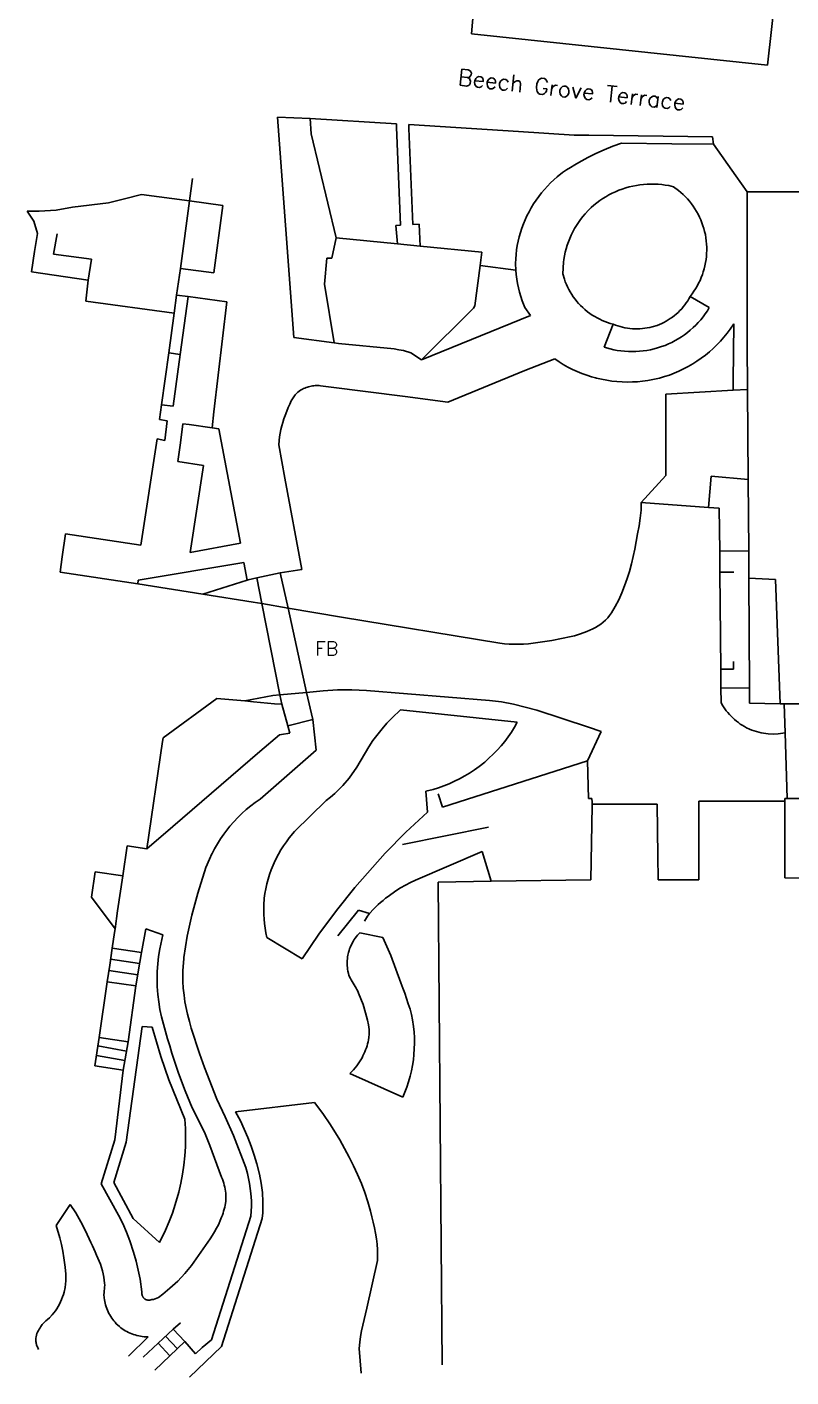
# Model space of a CAD drawing. Extents: x 427500 to 429848, y 434500 to 436505.
# Drawn here: x 429368.9 to 429434.7, y 434500 to 434616.2 of the extents above; entities that cross this region are included whole.
import ezdxf

# ---------------------------------------------------------------- set-up
doc = ezdxf.new("R2010")
doc.units = 0
doc.layers.add('LPTIP_Ex_Base', color=8, linetype='Continuous')
doc.styles.add('MtXpl_Romans', font='romans__.ttf')

msp = doc.modelspace()

# ---------------------------------------------------------------- linework, layer by layer
at = {"layer": 'LPTIP_Ex_Base', "color": 251, "true_color": 0x636466}
for p, q in [((429433.63, 434621.34), (429432.7, 434612.9)), ((429407.2, 434615.6), (429407.39, 434617.6)), ((429432.7, 434612.9), (429407.2, 434615.6)), ((429393.33, 434608.32), (429390.52, 434608.42)), ((429391.91, 434589.46), (429390.52, 434608.42)), ((429393.33, 434608.32), (429400.76, 434607.85)), ((429393.33, 434608.32), (429393.4, 434607)), ((429400.77, 434607.58), (429400.76, 434607.85)), ((429401.11, 434599.15), (429400.77, 434607.58)), ((429401.82, 434607.79), (429401.83, 434607.47)), ((429401.82, 434607.79), (429411.25, 434607.19)), ((429401.83, 434607.47), (429402.16, 434599.19)), ((429393.4, 434607), (429395.55, 434598.05)), ((429411.25, 434607.19), (429416.06, 434606.89)), ((429416.06, 434606.89), (429417.32, 434606.87)), ((429417.32, 434606.87), (429427.96, 434606.73)), ((429420.12, 434606.19), (429419.38, 434605.93)), ((429424.47, 434606.15), (429420.12, 434606.19)), ((429428.05, 434606.11), (429424.47, 434606.15)), ((429427.96, 434606.73), (429428.05, 434606.11)), ((429429.98, 434603.38), (429428.05, 434606.11)), ((429417.23, 434604.96), (429416.45, 434604.53)), ((429417.93, 434605.31), (429417.23, 434604.96)), ((429418.65, 434605.63), (429417.93, 434605.31)), ((429419.38, 434605.93), (429418.65, 434605.63)), ((429415.4, 434603.89), (429415.06, 434603.66)), ((429415.75, 434604.11), (429415.4, 434603.89)), ((429416.1, 434604.32), (429415.75, 434604.11)), ((429416.45, 434604.53), (429416.1, 434604.32)), ((429383.2, 434603.15), (429382.93, 434601.22)), ((429414.02, 434602.78), (429413.75, 434602.5)), ((429414.31, 434603.04), (429414.02, 434602.78)), ((429414.6, 434603.3), (429414.31, 434603.04)), ((429415.06, 434603.66), (429414.6, 434603.3)), ((429421.41, 434602.56), (429421.72, 434602.61)), ((429421.72, 434602.61), (429422.03, 434602.64)), ((429422.03, 434602.64), (429422.34, 434602.67)), ((429422.34, 434602.67), (429422.65, 434602.68)), ((429422.65, 434602.68), (429422.97, 434602.68)), ((429422.97, 434602.68), (429423.28, 434602.66)), ((429423.28, 434602.66), (429423.59, 434602.64)), ((429423.59, 434602.64), (429423.9, 434602.59)), ((429430.95, 434602), (429429.98, 434603.38)), ((429377.33, 434601.39), (429378.79, 434601.77)), ((429378.79, 434601.77), (429382.93, 434601.22)), ((429413, 434601.61), (429412.77, 434601.29)), ((429413.24, 434601.91), (429413, 434601.61)), ((429413.49, 434602.21), (429413.24, 434601.91)), ((429413.75, 434602.5), (429413.49, 434602.21)), ((429418.51, 434601.43), (429418.77, 434601.59)), ((429418.77, 434601.59), (429419.05, 434601.74)), ((429419.05, 434601.74), (429419.33, 434601.89)), ((429419.33, 434601.89), (429419.61, 434602.02)), ((429419.61, 434602.02), (429419.9, 434602.14)), ((429419.9, 434602.14), (429420.2, 434602.24)), ((429420.2, 434602.24), (429420.49, 434602.34)), ((429420.49, 434602.34), (429420.79, 434602.43)), ((429420.79, 434602.43), (429421.1, 434602.5)), ((429421.1, 434602.5), (429421.41, 434602.56)), ((429423.9, 434602.59), (429424.21, 434602.54)), ((429424.21, 434602.54), (429424.61, 434602.45)), ((429424.61, 434602.45), (429425.04, 434602.13)), ((429425.04, 434602.13), (429425.24, 434601.96)), ((429425.24, 434601.96), (429425.44, 434601.78)), ((429425.44, 434601.78), (429425.63, 434601.59)), ((429425.63, 434601.59), (429425.81, 434601.39)), ((429430.95, 434592), (429430.95, 434602)), ((429430.95, 434602), (429455.2, 434602)), ((429368.94, 434600.33), (429370, 434600.35)), ((429369.52, 434599.47), (429368.94, 434600.33)), ((429370, 434600.35), (429371.46, 434600.44)), ((429371.46, 434600.44), (429372.86, 434600.7)), ((429372.86, 434600.7), (429375.95, 434601.07)), ((429375.95, 434601.07), (429377.33, 434601.39)), ((429382.93, 434601.22), (429382.16, 434595.41)), ((429385.79, 434600.84), (429382.93, 434601.22)), ((429385.02, 434595.03), (429385.79, 434600.84)), ((429412.17, 434600.29), (429411.99, 434599.95)), ((429412.36, 434600.63), (429412.17, 434600.29)), ((429412.56, 434600.97), (429412.36, 434600.63)), ((429412.77, 434601.29), (429412.56, 434600.97)), ((429416.99, 434600.12), (429417.29, 434600.44)), ((429417.29, 434600.44), (429417.52, 434600.66)), ((429417.52, 434600.66), (429417.75, 434600.87)), ((429417.75, 434600.87), (429418, 434601.07)), ((429418, 434601.07), (429418.25, 434601.25)), ((429418.25, 434601.25), (429418.51, 434601.43)), ((429425.81, 434601.39), (429425.98, 434601.19)), ((429425.98, 434601.19), (429426.15, 434600.98)), ((429426.15, 434600.98), (429426.31, 434600.76)), ((429426.31, 434600.76), (429426.45, 434600.54)), ((429426.45, 434600.54), (429426.59, 434600.31)), ((429426.59, 434600.31), (429426.72, 434600.08)), ((429369.85, 434598.43), (429369.52, 434599.47)), ((429400.71, 434599.12), (429401.11, 434599.15)), ((429400.84, 434597.52), (429400.71, 434599.12)), ((429402.16, 434599.19), (429402.71, 434599.21)), ((429402.71, 434599.21), (429402.78, 434597.33)), ((429411.68, 434599.24), (429411.54, 434598.87)), ((429411.83, 434599.6), (429411.68, 434599.24)), ((429411.99, 434599.95), (429411.83, 434599.6)), ((429416.09, 434598.84), (429416.25, 434599.11)), ((429416.25, 434599.11), (429416.42, 434599.38)), ((429416.42, 434599.38), (429416.6, 434599.63)), ((429416.6, 434599.63), (429416.79, 434599.88)), ((429416.79, 434599.88), (429416.99, 434600.12)), ((429426.72, 434600.08), (429426.84, 434599.84)), ((429426.84, 434599.84), (429426.95, 434599.59)), ((429426.95, 434599.59), (429427.05, 434599.34)), ((429427.05, 434599.34), (429427.14, 434599.09)), ((429369.6, 434596.87), (429369.85, 434598.43)), ((429371.21, 434596.65), (429371.54, 434598.39)), ((429395.2, 434596.3), (429395.55, 434598.05)), ((429395.55, 434598.05), (429400.84, 434597.52)), ((429411.32, 434598.13), (429411.23, 434597.76)), ((429411.42, 434598.51), (429411.32, 434598.13)), ((429411.54, 434598.87), (429411.42, 434598.51)), ((429415.56, 434597.71), (429415.68, 434598)), ((429415.68, 434598), (429415.8, 434598.29)), ((429415.8, 434598.29), (429415.94, 434598.57)), ((429415.94, 434598.57), (429416.09, 434598.84)), ((429427.14, 434599.09), (429427.22, 434598.84)), ((429427.22, 434598.84), (429427.29, 434598.58)), ((429427.29, 434598.58), (429427.35, 434598.32)), ((429427.35, 434598.32), (429427.39, 434598.05)), ((429427.39, 434598.05), (429427.43, 434597.79)), ((429369.33, 434595.12), (429369.6, 434596.87)), ((429400.84, 434597.52), (429402.78, 434597.33)), ((429402.78, 434597.33), (429408.1, 434596.8)), ((429408.1, 434596.8), (429407.95, 434595.67)), ((429411.09, 434597), (429411.05, 434596.61)), ((429411.15, 434597.38), (429411.09, 434597)), ((429411.23, 434597.76), (429411.15, 434597.38)), ((429415.23, 434596.5), (429415.29, 434596.81)), ((429415.29, 434596.81), (429415.37, 434597.11)), ((429415.37, 434597.11), (429415.46, 434597.41)), ((429415.46, 434597.41), (429415.56, 434597.71)), ((429427.43, 434597.79), (429427.46, 434597.51)), ((429427.46, 434597.51), (429427.47, 434597.24)), ((429427.47, 434596.98), (429427.46, 434596.71)), ((429427.47, 434597.24), (429427.47, 434596.98)), ((429374.5, 434596.2), (429371.21, 434596.65)), ((429374.2, 434594.4), (429374.5, 434596.2)), ((429394.55, 434594.05), (429394.75, 434596.3)), ((429394.75, 434596.3), (429395.2, 434596.3)), ((429407.95, 434595.67), (429407.5, 434592.2)), ((429407.95, 434595.67), (429411.03, 434595.27)), ((429411.02, 434596.23), (429411.01, 434595.84)), ((429411.01, 434595.84), (429411.03, 434595.27)), ((429411.05, 434596.61), (429411.02, 434596.23)), ((429415.08, 434594.94), (429415.14, 434595.96)), ((429415.14, 434595.96), (429415.17, 434596.19)), ((429415.17, 434596.19), (429415.23, 434596.5)), ((429427.31, 434595.65), (429427.24, 434595.39)), ((429427.36, 434595.91), (429427.31, 434595.65)), ((429427.41, 434596.18), (429427.36, 434595.91)), ((429427.44, 434596.44), (429427.41, 434596.18)), ((429427.46, 434596.71), (429427.44, 434596.44)), ((429369.33, 434595.12), (429374.2, 434594.4)), ((429382.16, 434595.41), (429381.82, 434593.12)), ((429382.16, 434595.41), (429385.02, 434595.03)), ((429411.03, 434595.27), (429411.06, 434594.88)), ((429411.06, 434594.88), (429411.11, 434594.5)), ((429411.11, 434594.5), (429411.18, 434594.11)), ((429415.21, 434594.5), (429415.08, 434594.94)), ((429415.29, 434594.27), (429415.21, 434594.5)), ((429426.99, 434594.63), (429426.89, 434594.38)), ((429427.09, 434594.88), (429426.99, 434594.63)), ((429427.17, 434595.13), (429427.09, 434594.88)), ((429427.24, 434595.39), (429427.17, 434595.13)), ((429374.2, 434594.4), (429374, 434592.6)), ((429395.4, 434589), (429394.55, 434594.05)), ((429411.18, 434594.11), (429411.26, 434593.73)), ((429411.26, 434593.73), (429411.35, 434593.36)), ((429411.35, 434593.36), (429411.46, 434592.99)), ((429415.39, 434594.04), (429415.29, 434594.27)), ((429415.49, 434593.82), (429415.39, 434594.04)), ((429415.6, 434593.6), (429415.49, 434593.82)), ((429415.72, 434593.39), (429415.6, 434593.6)), ((429415.85, 434593.18), (429415.72, 434593.39)), ((429426.37, 434593.45), (429426.22, 434593.23)), ((429426.51, 434593.67), (429426.37, 434593.45)), ((429426.65, 434593.9), (429426.51, 434593.67)), ((429426.77, 434594.14), (429426.65, 434593.9)), ((429426.89, 434594.38), (429426.77, 434594.14)), ((429374, 434592.6), (429381.6, 434591.55)), ((429381.82, 434593.12), (429381.6, 434591.55)), ((429381.82, 434593.12), (429382.81, 434592.99)), ((429382.13, 434588.01), (429382.81, 434592.99)), ((429382.81, 434592.99), (429386.14, 434592.54)), ((429386.14, 434592.54), (429385.04, 434583.06)), ((429407.5, 434592.2), (429407.4, 434592)), ((429411.46, 434592.99), (429411.59, 434592.62)), ((429411.59, 434592.62), (429411.82, 434592.04)), ((429415.98, 434592.97), (429415.85, 434593.18)), ((429416.13, 434592.77), (429415.98, 434592.97)), ((429416.28, 434592.58), (429416.13, 434592.77)), ((429416.44, 434592.4), (429416.28, 434592.58)), ((429416.61, 434592.22), (429416.44, 434592.4)), ((429416.79, 434592.05), (429416.61, 434592.22)), ((429425.45, 434592.1), (429425.58, 434592.27)), ((429425.58, 434592.27), (429425.71, 434592.44)), ((429425.71, 434592.44), (429425.83, 434592.62)), ((429425.83, 434592.62), (429425.94, 434592.81)), ((429425.94, 434592.81), (429426.05, 434593.01)), ((429426.22, 434593.23), (429426.05, 434593.01)), ((429426.05, 434593.01), (429427.69, 434592.04)), ((429381.6, 434591.55), (429381.14, 434588.15)), ((429407.4, 434592), (429402.9, 434587.55)), ((429402.9, 434587.55), (429412.28, 434591.35)), ((429412.28, 434591.35), (429411.82, 434592.04)), ((429416.97, 434591.88), (429416.79, 434592.05)), ((429417.21, 434591.69), (429416.97, 434591.88)), ((429417.41, 434591.54), (429417.21, 434591.69)), ((429417.61, 434591.4), (429417.41, 434591.54)), ((429417.82, 434591.27), (429417.61, 434591.4)), ((429418.03, 434591.15), (429417.82, 434591.27)), ((429418.25, 434591.04), (429418.03, 434591.15)), ((429418.47, 434590.94), (429418.25, 434591.04)), ((429423.97, 434590.87), (429424.15, 434590.98)), ((429424.15, 434590.98), (429424.33, 434591.09)), ((429424.33, 434591.09), (429424.51, 434591.22)), ((429424.51, 434591.22), (429424.68, 434591.35)), ((429424.68, 434591.35), (429424.85, 434591.49)), ((429424.85, 434591.49), (429425.01, 434591.63)), ((429425.01, 434591.63), (429425.16, 434591.78)), ((429425.16, 434591.78), (429425.31, 434591.94)), ((429425.31, 434591.94), (429425.45, 434592.1)), ((429426.95, 434591), (429426.74, 434590.77)), ((429427.15, 434591.25), (429426.95, 434591)), ((429427.34, 434591.51), (429427.15, 434591.25)), ((429427.52, 434591.77), (429427.34, 434591.51)), ((429427.69, 434592.04), (429427.52, 434591.77)), ((429430.95, 434590), (429430.95, 434592)), ((429418.7, 434590.84), (429418.47, 434590.94)), ((429418.63, 434588.63), (429419.4, 434590.62)), ((429418.93, 434590.76), (429418.7, 434590.84)), ((429419.16, 434590.68), (429418.93, 434590.76)), ((429419.4, 434590.62), (429419.16, 434590.68)), ((429419.4, 434590.62), (429419.6, 434590.54)), ((429419.6, 434590.54), (429419.8, 434590.47)), ((429419.8, 434590.47), (429420.01, 434590.41)), ((429420.01, 434590.41), (429420.22, 434590.35)), ((429420.22, 434590.35), (429420.43, 434590.31)), ((429420.43, 434590.31), (429420.64, 434590.27)), ((429420.64, 434590.27), (429420.85, 434590.24)), ((429420.85, 434590.24), (429421.07, 434590.22)), ((429421.07, 434590.22), (429421.28, 434590.21)), ((429421.28, 434590.21), (429421.5, 434590.21)), ((429421.5, 434590.21), (429421.71, 434590.22)), ((429421.71, 434590.22), (429421.93, 434590.23)), ((429421.93, 434590.23), (429422.14, 434590.26)), ((429422.14, 434590.26), (429422.35, 434590.29)), ((429422.35, 434590.29), (429422.57, 434590.33)), ((429422.57, 434590.33), (429422.78, 434590.38)), ((429422.78, 434590.38), (429423.19, 434590.51)), ((429423.19, 434590.51), (429423.39, 434590.59)), ((429423.39, 434590.59), (429423.59, 434590.67)), ((429423.59, 434590.67), (429423.78, 434590.77)), ((429423.78, 434590.77), (429423.97, 434590.87)), ((429425.8, 434589.9), (429425.55, 434589.71)), ((429426.05, 434590.1), (429425.8, 434589.9)), ((429426.29, 434590.32), (429426.05, 434590.1)), ((429426.52, 434590.54), (429426.29, 434590.32)), ((429426.74, 434590.77), (429426.52, 434590.54)), ((429429.23, 434589.83), (429428.95, 434589.49)), ((429429.49, 434590.19), (429429.23, 434589.83)), ((429429.81, 434590.65), (429429.49, 434590.19)), ((429429.75, 434585.73), (429429.81, 434590.65)), ((429430.95, 434588.2), (429430.95, 434590)), ((429391.91, 434589.46), (429395.4, 434589)), ((429395.75, 434588.95), (429395.4, 434589)), ((429400.55, 434588.5), (429395.75, 434588.95)), ((429423.58, 434588.68), (429423.23, 434588.57)), ((429423.88, 434588.79), (429423.58, 434588.68)), ((429424.17, 434588.92), (429423.88, 434588.79)), ((429424.46, 434589.05), (429424.17, 434588.92)), ((429424.74, 434589.2), (429424.46, 434589.05)), ((429425.02, 434589.36), (429424.74, 434589.2)), ((429425.29, 434589.53), (429425.02, 434589.36)), ((429425.55, 434589.71), (429425.29, 434589.53)), ((429428.35, 434588.84), (429428.03, 434588.53)), ((429428.65, 434589.16), (429428.35, 434588.84)), ((429428.95, 434589.49), (429428.65, 434589.16)), ((429381.14, 434588.15), (429380.53, 434583.68)), ((429381.14, 434588.15), (429382.13, 434588.01)), ((429382.13, 434588.01), (429381.52, 434583.55)), ((429400.95, 434588.4), (429400.55, 434588.5)), ((429401.35, 434588.35), (429400.95, 434588.4)), ((429402, 434588.15), (429401.35, 434588.35)), ((429402.9, 434587.55), (429402, 434588.15)), ((429414.38, 434587.62), (429411.81, 434586.62)), ((429414.75, 434587.37), (429414.38, 434587.62)), ((429414.38, 434587.62), (429414.38, 434587.62)), ((429419.15, 434588.48), (429418.63, 434588.63)), ((429419.46, 434588.41), (429419.15, 434588.48)), ((429419.77, 434588.35), (429419.46, 434588.41)), ((429420.08, 434588.31), (429419.77, 434588.35)), ((429420.4, 434588.28), (429420.08, 434588.31)), ((429420.72, 434588.26), (429420.4, 434588.28)), ((429421.04, 434588.25), (429420.72, 434588.26)), ((429421.35, 434588.26), (429421.04, 434588.25)), ((429421.67, 434588.28), (429421.35, 434588.26)), ((429421.99, 434588.31), (429421.67, 434588.28)), ((429422.3, 434588.35), (429421.99, 434588.31)), ((429422.62, 434588.41), (429422.3, 434588.35)), ((429422.93, 434588.48), (429422.62, 434588.41)), ((429423.23, 434588.57), (429422.93, 434588.48)), ((429427, 434587.69), (429426.63, 434587.43)), ((429427.35, 434587.95), (429427, 434587.69)), ((429427.7, 434588.23), (429427.35, 434587.95)), ((429428.03, 434588.53), (429427.7, 434588.23)), ((429430.97, 434585.7), (429430.95, 434588.2)), ((429411.81, 434586.62), (429405.18, 434583.91)), ((429415.12, 434587.14), (429414.75, 434587.37)), ((429415.51, 434586.92), (429415.12, 434587.14)), ((429415.91, 434586.72), (429415.51, 434586.92)), ((429416.31, 434586.54), (429415.91, 434586.72)), ((429416.72, 434586.37), (429416.31, 434586.54)), ((429417.14, 434586.22), (429416.72, 434586.37)), ((429424.67, 434586.4), (429424.26, 434586.24)), ((429425.08, 434586.58), (429424.67, 434586.4)), ((429425.48, 434586.77), (429425.08, 434586.58)), ((429425.87, 434586.97), (429425.48, 434586.77)), ((429426.26, 434587.2), (429425.87, 434586.97)), ((429426.63, 434587.43), (429426.26, 434587.2)), ((429393.08, 434585.2), (429392.97, 434585.16)), ((429393.19, 434585.23), (429393.08, 434585.2)), ((429393.3, 434585.26), (429393.19, 434585.23)), ((429393.41, 434585.29), (429393.3, 434585.26)), ((429393.53, 434585.31), (429393.41, 434585.29)), ((429393.64, 434585.32), (429393.53, 434585.31)), ((429393.76, 434585.33), (429393.64, 434585.32)), ((429393.87, 434585.33), (429393.76, 434585.33)), ((429393.99, 434585.33), (429393.87, 434585.33)), ((429394.1, 434585.33), (429393.99, 434585.33)), ((429394.22, 434585.32), (429394.1, 434585.33)), ((429394.91, 434585.23), (429394.22, 434585.32)), ((429401.51, 434584.38), (429394.91, 434585.23)), ((429417.56, 434586.09), (429417.14, 434586.22)), ((429417.9, 434585.99), (429417.56, 434586.09)), ((429417.99, 434585.97), (429417.9, 434585.99)), ((429418.42, 434585.87), (429417.99, 434585.97)), ((429418.86, 434585.79), (429418.42, 434585.87)), ((429419.3, 434585.72), (429418.86, 434585.79)), ((429419.74, 434585.67), (429419.3, 434585.72)), ((429420.18, 434585.65), (429419.74, 434585.67)), ((429420.62, 434585.63), (429420.18, 434585.65)), ((429421.07, 434585.64), (429420.62, 434585.63)), ((429421.51, 434585.66), (429421.07, 434585.64)), ((429421.95, 434585.71), (429421.51, 434585.66)), ((429422.39, 434585.77), (429421.95, 434585.71)), ((429422.98, 434585.88), (429422.39, 434585.77)), ((429423.41, 434585.98), (429422.98, 434585.88)), ((429423.84, 434586.1), (429423.41, 434585.98)), ((429424.26, 434586.24), (429423.84, 434586.1)), ((429429.75, 434584.93), (429429.75, 434585.73)), ((429430.98, 434585), (429430.97, 434585.7)), ((429391.7, 434584.02), (429391.56, 434583.73)), ((429391.85, 434584.29), (429391.7, 434584.02)), ((429392.04, 434584.54), (429391.85, 434584.29)), ((429392.25, 434584.76), (429392.04, 434584.54)), ((429392.5, 434584.94), (429392.25, 434584.76)), ((429392.65, 434585.02), (429392.5, 434584.94)), ((429392.76, 434585.07), (429392.65, 434585.02)), ((429392.86, 434585.12), (429392.76, 434585.07)), ((429392.97, 434585.16), (429392.86, 434585.12)), ((429405.18, 434583.91), (429401.51, 434584.38)), ((429429.75, 434584.93), (429423.95, 434584.6)), ((429423.95, 434584.6), (429423.95, 434577.6)), ((429430.98, 434585), (429429.75, 434584.93)), ((429431.04, 434577.25), (429430.98, 434585)), ((429380.53, 434583.68), (429380.35, 434582.4)), ((429381.52, 434583.55), (429380.53, 434583.68)), ((429385.04, 434583.06), (429384.88, 434581.7)), ((429391.32, 434583.13), (429391.17, 434582.76)), ((429391.43, 434583.43), (429391.32, 434583.13)), ((429391.56, 434583.73), (429391.43, 434583.43)), ((429380.35, 434582.4), (429381, 434582.3)), ((429381, 434582.3), (429380.8, 434580.6)), ((429382.35, 434582.05), (429382.15, 434580.4)), ((429382.91, 434581.97), (429382.35, 434582.05)), ((429384.88, 434581.7), (429382.91, 434581.97)), ((429384.88, 434581.7), (429385.47, 434581.62)), ((429390.87, 434581.86), (429390.8, 434581.55)), ((429390.96, 434582.16), (429390.87, 434581.86)), ((429391.06, 434582.46), (429390.96, 434582.16)), ((429391.17, 434582.76), (429391.06, 434582.46)), ((429380.15, 434580.75), (429378.75, 434571.6)), ((429380.8, 434580.6), (429380.15, 434580.75)), ((429385.47, 434581.62), (429387.31, 434571.76)), ((429390.65, 434580.61), (429390.62, 434580.22)), ((429390.68, 434580.93), (429390.65, 434580.61)), ((429390.73, 434581.24), (429390.68, 434580.93)), ((429390.8, 434581.55), (429390.73, 434581.24)), ((429382.15, 434580.4), (429381.93, 434578.8)), ((429390.62, 434580.22), (429391.15, 434577.37)), ((429381.93, 434578.8), (429384.15, 434578.46)), ((429384.15, 434578.46), (429383, 434570.95)), ((429391.15, 434577.37), (429392.61, 434569.5)), ((429423.95, 434577.6), (429421.83, 434575.28)), ((429427.85, 434577.53), (429427.61, 434574.85)), ((429431.04, 434577.25), (429427.85, 434577.53)), ((429431.08, 434571.1), (429431.04, 434577.25)), ((429421.83, 434575.28), (429421.81, 434574.6)), ((429421.83, 434575.28), (429427.61, 434574.85)), ((429427.61, 434574.85), (429428.55, 434574.78)), ((429428.55, 434574.78), (429428.59, 434571.09)), ((429421.74, 434573.92), (429421.64, 434573.25)), ((429421.81, 434574.6), (429421.74, 434573.92)), ((429372.25, 434572.58), (429371.97, 434570.58)), ((429378.75, 434571.6), (429372.25, 434572.58)), ((429421.52, 434572.57), (429421.39, 434571.9)), ((429421.64, 434573.25), (429421.52, 434572.57)), ((429387.31, 434571.76), (429383, 434570.95)), ((429421.27, 434571.26), (429421.14, 434570.62)), ((429421.39, 434571.9), (429421.27, 434571.26)), ((429371.97, 434570.58), (429371.79, 434569.28)), ((429387.62, 434570.09), (429378.51, 434568.58)), ((429387.9, 434568.58), (429387.62, 434570.09)), ((429421.14, 434570.62), (429420.98, 434569.98)), ((429428.59, 434571.09), (429431.08, 434571.1)), ((429428.59, 434571.09), (429428.6, 434569.26)), ((429431.1, 434568.75), (429431.08, 434571.1)), ((429371.79, 434569.28), (429378.47, 434568.28)), ((429388.72, 434568.77), (429390.75, 434569.22)), ((429392.61, 434569.5), (429390.75, 434569.22)), ((429390.75, 434569.22), (429391.43, 434566.16)), ((429420.81, 434569.34), (429420.62, 434568.72)), ((429420.98, 434569.98), (429420.81, 434569.34)), ((429428.6, 434569.26), (429429.81, 434569.27)), ((429428.6, 434569.26), (429428.68, 434560.91)), ((429378.51, 434568.58), (429378.47, 434568.28)), ((429384.08, 434567.39), (429378.47, 434568.28)), ((429384.08, 434567.39), (429387.9, 434568.58)), ((429387.9, 434568.58), (429387.99, 434568.61)), ((429387.99, 434568.61), (429388.72, 434568.77)), ((429388.72, 434568.77), (429389.16, 434566.58)), ((429420.4, 434568.1), (429420.16, 434567.49)), ((429420.62, 434568.72), (429420.4, 434568.1)), ((429433.4, 434568.65), (429431.1, 434568.75)), ((429431.14, 434559.31), (429431.1, 434568.75)), ((429433.8, 434557.95), (429433.4, 434568.65)), ((429388.4, 434566.7), (429384.08, 434567.39)), ((429389.16, 434566.58), (429388.4, 434566.7)), ((429389.16, 434566.58), (429390.72, 434558.72)), ((429389.16, 434566.58), (429391.43, 434566.16)), ((429419.89, 434566.89), (429419.59, 434566.32)), ((429420.16, 434567.49), (429419.89, 434566.89)), ((429396.01, 434565.41), (429391.43, 434566.16)), ((429391.43, 434566.16), (429393.02, 434558.92)), ((429419.1, 434565.54), (429418.94, 434565.34)), ((429419.26, 434565.76), (429419.1, 434565.54)), ((429419.59, 434566.32), (429419.26, 434565.76)), ((429409.66, 434563.15), (429396.01, 434565.41)), ((429417.65, 434564.38), (429417.15, 434564.16)), ((429417.89, 434564.51), (429417.65, 434564.38)), ((429418.13, 434564.65), (429417.89, 434564.51)), ((429418.35, 434564.81), (429418.13, 434564.65)), ((429418.56, 434564.97), (429418.35, 434564.81)), ((429418.75, 434565.15), (429418.56, 434564.97)), ((429418.94, 434565.34), (429418.75, 434565.15)), ((429410.06, 434563.1), (429409.66, 434563.15)), ((429410.47, 434563.07), (429410.06, 434563.1)), ((429412.11, 434563.11), (429411.7, 434563.08)), ((429412.52, 434563.16), (429412.11, 434563.11)), ((429412.92, 434563.21), (429412.52, 434563.16)), ((429413.74, 434563.33), (429412.92, 434563.21)), ((429414.14, 434563.4), (429413.74, 434563.33)), ((429414.95, 434563.55), (429414.14, 434563.4)), ((429415.79, 434563.73), (429414.95, 434563.55)), ((429416.07, 434563.8), (429415.79, 434563.73)), ((429416.61, 434563.96), (429416.07, 434563.8)), ((429417.15, 434564.16), (429416.61, 434563.96)), ((429410.88, 434563.06), (429410.47, 434563.07)), ((429411.29, 434563.06), (429410.88, 434563.06)), ((429411.7, 434563.08), (429411.29, 434563.06)), ((429428.68, 434560.91), (429429.78, 434560.92)), ((429428.68, 434560.91), (429428.69, 434559.29)), ((429429.78, 434560.92), (429429.78, 434561.59)), ((429387.69, 434558.19), (429390.1, 434558.67)), ((429390.1, 434558.67), (429390.72, 434558.72)), ((429390.72, 434558.72), (429393.02, 434558.92)), ((429390.72, 434558.72), (429390.89, 434557.9)), ((429393.02, 434558.92), (429394.44, 434559.06)), ((429393.02, 434558.92), (429393.54, 434556.58)), ((429394.44, 434559.06), (429395.68, 434559.13)), ((429395.68, 434559.13), (429396.92, 434559.15)), ((429396.92, 434559.15), (429398.17, 434559.1)), ((429398.17, 434559.1), (429408.77, 434558.24)), ((429428.69, 434559.29), (429431.14, 434559.31)), ((429428.69, 434559.29), (429428.7, 434558.05)), ((429431.15, 434558), (429431.14, 434559.31)), ((429385.28, 434558.41), (429380.66, 434555.02)), ((429387.69, 434558.19), (429385.28, 434558.41)), ((429388.44, 434558.12), (429387.69, 434558.19)), ((429390.26, 434557.95), (429388.44, 434558.12)), ((429390.89, 434557.9), (429390.26, 434557.95)), ((429390.89, 434557.9), (429391.4, 434556.04)), ((429400.38, 434556.73), (429401.11, 434557.42)), ((429401.11, 434557.42), (429411.16, 434556.36)), ((429408.77, 434558.24), (429409.8, 434558.11)), ((429409.8, 434558.11), (429410.82, 434557.9)), ((429410.82, 434557.9), (429411.83, 434557.66)), ((429411.83, 434557.66), (429412.83, 434557.38)), ((429412.83, 434557.38), (429417.3, 434555.92)), ((429428.7, 434558.05), (429428.8, 434557.86)), ((429428.8, 434557.86), (429428.91, 434557.68)), ((429428.91, 434557.68), (429429.15, 434557.34)), ((429429.15, 434557.34), (429429.28, 434557.18)), ((429433.8, 434557.95), (429431.15, 434558)), ((429434.15, 434557.95), (429433.8, 434557.95)), ((429434.15, 434557.95), (429434.23, 434555.45)), ((429437.9, 434557.95), (429434.15, 434557.95)), ((429393.54, 434556.58), (429391.4, 434556.04)), ((429393.54, 434556.58), (429393.84, 434553.95)), ((429399.51, 434555.78), (429399.93, 434556.27)), ((429399.93, 434556.27), (429400.38, 434556.73)), ((429411.16, 434556.36), (429410.91, 434555.93)), ((429429.28, 434557.18), (429429.42, 434557.02)), ((429429.42, 434557.02), (429429.56, 434556.87)), ((429429.56, 434556.87), (429429.71, 434556.72)), ((429429.71, 434556.72), (429429.86, 434556.58)), ((429429.86, 434556.58), (429430.02, 434556.45)), ((429430.02, 434556.45), (429430.19, 434556.32)), ((429430.19, 434556.32), (429430.36, 434556.2)), ((429430.36, 434556.2), (429430.53, 434556.09)), ((429380.66, 434555.02), (429380.6, 434554.7)), ((429390.67, 434555.27), (429389, 434553.83)), ((429390.84, 434555.29), (429390.67, 434555.27)), ((429391.58, 434555.41), (429390.84, 434555.29)), ((429391.4, 434556.04), (429391.58, 434555.41)), ((429398.73, 434554.77), (429399.51, 434555.78)), ((429410.37, 434555.11), (429410.07, 434554.71)), ((429410.65, 434555.51), (429410.37, 434555.11)), ((429410.91, 434555.93), (429410.65, 434555.51)), ((429418.37, 434555.57), (429417.2, 434553.03)), ((429417.3, 434555.92), (429418.37, 434555.57)), ((429430.53, 434556.09), (429430.71, 434555.98)), ((429430.71, 434555.98), (429430.9, 434555.88)), ((429430.9, 434555.88), (429431.16, 434555.76)), ((429431.16, 434555.76), (429431.35, 434555.68)), ((429431.35, 434555.68), (429431.55, 434555.61)), ((429431.55, 434555.61), (429431.95, 434555.49)), ((429431.95, 434555.49), (429432.15, 434555.45)), ((429432.15, 434555.45), (429432.36, 434555.41)), ((429432.36, 434555.41), (429432.57, 434555.38)), ((429432.57, 434555.38), (429432.77, 434555.36)), ((429432.77, 434555.36), (429433.19, 434555.34)), ((429433.19, 434555.34), (429433.61, 434555.36)), ((429433.61, 434555.36), (429433.82, 434555.38)), ((429433.82, 434555.38), (429434.23, 434555.45)), ((429434.23, 434555.45), (429434.4, 434549.8)), ((429380.6, 434554.7), (429379.25, 434545.46)), ((429389, 434553.83), (429381.5, 434547.38)), ((429393.83, 434553.94), (429389.01, 434549.74)), ((429393.84, 434553.95), (429393.83, 434553.94)), ((429397.33, 434552.5), (429398.36, 434554.24)), ((429398.36, 434554.24), (429398.73, 434554.77)), ((429409.42, 434553.96), (429409.08, 434553.6)), ((429409.76, 434554.33), (429409.42, 434553.96)), ((429410.07, 434554.71), (429409.76, 434554.33)), ((429417.2, 434553.03), (429404.72, 434549.05)), ((429408.35, 434552.93), (429407.86, 434552.55)), ((429408.72, 434553.26), (429408.35, 434552.93)), ((429409.08, 434553.6), (429408.72, 434553.26)), ((429417.28, 434549.79), (429417.2, 434553.03)), ((429396.14, 434550.92), (429396.68, 434551.53)), ((429396.68, 434551.53), (429397.33, 434552.5)), ((429406.19, 434551.49), (429405.75, 434551.27)), ((429406.63, 434551.73), (429406.19, 434551.49)), ((429407.05, 434551.98), (429406.63, 434551.73)), ((429407.46, 434552.26), (429407.05, 434551.98)), ((429407.86, 434552.55), (429407.46, 434552.26)), ((429395.44, 434550.23), (429395.8, 434550.57)), ((429395.8, 434550.57), (429396.14, 434550.92)), ((429403.9, 434550.57), (429403.29, 434550.41)), ((429403.29, 434550.41), (429403.42, 434548.62)), ((429404.37, 434550.71), (429403.9, 434550.57)), ((429404.84, 434550.88), (429404.37, 434550.71)), ((429405.3, 434551.06), (429404.84, 434550.88)), ((429405.75, 434551.27), (429405.3, 434551.06)), ((429388.2, 434549.15), (429387.81, 434548.83)), ((429388.59, 434549.46), (429388.2, 434549.15)), ((429389.01, 434549.74), (429388.59, 434549.46)), ((429391.98, 434546.94), (429394.69, 434549.61)), ((429394.69, 434549.61), (429395.07, 434549.91)), ((429395.07, 434549.91), (429395.44, 434550.23)), ((429404.72, 434549.05), (429404.35, 434550.19)), ((429417.58, 434549.8), (429417.28, 434549.79)), ((429417.5, 434542.8), (429417.6, 434549.15)), ((429417.59, 434549.48), (429417.58, 434549.8)), ((429417.6, 434549.3), (429417.59, 434549.48)), ((429417.6, 434549.3), (429423.2, 434549.3)), ((429417.6, 434549.15), (429417.6, 434549.3)), ((429423.2, 434549.3), (429423.25, 434544.85)), ((429426.8, 434544.8), (429426.8, 434549.55)), ((429426.8, 434549.55), (429434.2, 434549.55)), ((429434.2, 434549.55), (429434.2, 434549.8)), ((429434.2, 434549.8), (429434.4, 434549.8)), ((429434.2, 434542.95), (429434.2, 434549.55)), ((429434.4, 434549.8), (429438, 434549.8)), ((429387.08, 434548.15), (429386.74, 434547.78)), ((429387.44, 434548.5), (429387.08, 434548.15)), ((429387.81, 434548.83), (429387.44, 434548.5)), ((429403.42, 434548.62), (429401.57, 434546.89)), ((429379.25, 434545.46), (429381.5, 434547.38)), ((429386.41, 434547.41), (429385.89, 434546.73)), ((429386.74, 434547.78), (429386.41, 434547.41)), ((429391.52, 434546.4), (429391.98, 434546.94)), ((429401.57, 434546.89), (429399.79, 434545.08)), ((429408.68, 434547.32), (429401.26, 434545.84)), ((429377.56, 434545.71), (429377.18, 434543.14)), ((429379.25, 434545.46), (429377.56, 434545.71)), ((429385.33, 434545.9), (429385.08, 434545.46)), ((429385.6, 434546.32), (429385.33, 434545.9)), ((429385.89, 434546.73), (429385.6, 434546.32)), ((429390.8, 434545.37), (429391.03, 434545.72)), ((429391.03, 434545.72), (429391.27, 434546.07)), ((429391.27, 434546.07), (429391.52, 434546.4)), ((429384.64, 434544.57), (429384.34, 434543.85)), ((429384.85, 434545.02), (429384.64, 434544.57)), ((429384.87, 434545.06), (429384.85, 434545.02)), ((429385.08, 434545.46), (429384.87, 434545.06)), ((429390.21, 434544.25), (429390.4, 434544.63)), ((429390.4, 434544.63), (429390.59, 434545)), ((429390.59, 434545), (429390.8, 434545.37)), ((429399.79, 434545.08), (429397.16, 434542.13)), ((429408.12, 434545.23), (429402.39, 434542.76)), ((429408.92, 434542.67), (429408.12, 434545.23)), ((429423.25, 434544.85), (429423.3, 434542.8)), ((429426.8, 434542.8), (429426.8, 434544.8)), ((429374.81, 434543.48), (429374.49, 434541.31)), ((429377.18, 434543.14), (429374.81, 434543.48)), ((429383.64, 434541.64), (429384.34, 434543.85)), ((429389.82, 434543.25), (429389.96, 434543.65)), ((429389.96, 434543.65), (429390.21, 434544.25)), ((429376.74, 434540.11), (429377.18, 434543.14)), ((429389.5, 434542.03), (429389.59, 434542.44)), ((429389.59, 434542.44), (429389.7, 434542.85)), ((429389.7, 434542.85), (429389.82, 434543.25)), ((429401.53, 434542.34), (429401.11, 434542.1)), ((429401.96, 434542.56), (429401.53, 434542.34)), ((429402.39, 434542.76), (429401.96, 434542.56)), ((429404.35, 434542.6), (429408.92, 434542.67)), ((429404.7, 434501.05), (429404.35, 434542.6)), ((429408.92, 434542.67), (429417.5, 434542.8)), ((429423.3, 434542.8), (429426.8, 434542.8)), ((429438.05, 434542.9), (429434.2, 434542.95)), ((429374.49, 434541.31), (429376.52, 434538.58)), ((429383.12, 434539.75), (429383.64, 434541.64)), ((429389.33, 434540.61), (429389.37, 434541.2)), ((429389.37, 434541.2), (429389.43, 434541.62)), ((429389.43, 434541.62), (429389.5, 434542.03)), ((429397.16, 434542.13), (429395.58, 434540.15)), ((429399.6, 434541.02), (429399.38, 434540.84)), ((429399.82, 434541.2), (429399.6, 434541.02)), ((429400.04, 434541.37), (429399.82, 434541.2)), ((429400.71, 434541.84), (429400.04, 434541.37)), ((429401.11, 434542.1), (429400.71, 434541.84)), ((429376.52, 434538.58), (429376.74, 434540.11)), ((429389.32, 434540.21), (429389.33, 434540.61)), ((429389.32, 434539.81), (429389.32, 434540.21)), ((429395.58, 434540.15), (429394.07, 434538.1)), ((429397.48, 434540.19), (429395.69, 434537.97)), ((429398.44, 434539.89), (429397.48, 434540.19)), ((429398.44, 434539.89), (429398.27, 434539.67)), ((429398.77, 434540.28), (429398.44, 434539.89)), ((429398.97, 434540.47), (429398.77, 434540.28)), ((429399.17, 434540.66), (429398.97, 434540.47)), ((429399.38, 434540.84), (429399.17, 434540.66)), ((429382.73, 434537.95), (429383.12, 434539.75)), ((429389.35, 434539.41), (429389.32, 434539.81)), ((429389.39, 434539.02), (429389.35, 434539.41)), ((429389.44, 434538.62), (429389.39, 434539.02)), ((429398.27, 434539.67), (429397.99, 434539.24)), ((429376.47, 434538.27), (429376.27, 434536.91)), ((429376.52, 434538.58), (429376.47, 434538.27)), ((429379.16, 434538.58), (429378.8, 434536.54)), ((429380.63, 434538.07), (429379.16, 434538.58)), ((429380.37, 434536.85), (429380.63, 434538.07)), ((429382.45, 434536.1), (429382.73, 434537.95)), ((429389.51, 434538.23), (429389.44, 434538.62)), ((429389.6, 434537.84), (429389.51, 434538.23)), ((429392.64, 434535.99), (429389.6, 434537.84)), ((429394.07, 434538.1), (429392.64, 434535.99)), ((429396.97, 434537.4), (429397.04, 434537.53)), ((429397.04, 434537.53), (429397.12, 434537.66)), ((429397.12, 434537.66), (429397.21, 434537.78)), ((429397.21, 434537.78), (429397.3, 434537.9)), ((429397.3, 434537.9), (429397.4, 434538.02)), ((429397.4, 434538.02), (429397.6, 434538.23)), ((429397.6, 434538.23), (429399.59, 434537.84)), ((429399.59, 434537.84), (429400.26, 434536.27)), ((429376.27, 434536.91), (429376.06, 434535.45)), ((429376.27, 434536.91), (429378.8, 434536.54)), ((429378.8, 434536.54), (429378.66, 434535.71)), ((429380.27, 434536.2), (429380.37, 434536.85)), ((429396.57, 434536.3), (429396.63, 434536.55)), ((429396.63, 434536.55), (429396.67, 434536.7)), ((429396.67, 434536.7), (429396.72, 434536.84)), ((429396.72, 434536.84), (429396.77, 434536.98)), ((429396.77, 434536.98), (429396.83, 434537.12)), ((429396.83, 434537.12), (429396.9, 434537.26)), ((429396.9, 434537.26), (429396.97, 434537.4)), ((429376.06, 434535.45), (429375.85, 434534.02)), ((429376.13, 434535.95), (429378.64, 434535.58)), ((429378.66, 434535.71), (429378.31, 434533.66)), ((429380.16, 434534.91), (429380.2, 434535.56)), ((429380.2, 434535.56), (429380.24, 434535.87)), ((429380.24, 434535.87), (429380.27, 434536.2)), ((429382.36, 434534.99), (429382.43, 434535.98)), ((429382.43, 434535.98), (429382.45, 434536.1)), ((429396.51, 434535.7), (429396.52, 434535.85)), ((429396.51, 434535.54), (429396.51, 434535.7)), ((429396.52, 434535.39), (429396.51, 434535.54)), ((429396.52, 434535.85), (429396.53, 434536)), ((429396.53, 434535.24), (429396.52, 434535.39)), ((429396.53, 434536), (429396.55, 434536.15)), ((429396.55, 434535.09), (429396.53, 434535.24)), ((429396.55, 434536.15), (429396.57, 434536.3)), ((429400.26, 434536.27), (429401.14, 434533.93)), ((429375.99, 434534.99), (429378.47, 434534.62)), ((429380.14, 434534.26), (429380.16, 434534.77)), ((429380.15, 434533.61), (429380.14, 434534.26)), ((429380.16, 434534.77), (429380.16, 434534.91)), ((429382.35, 434534.8), (429382.36, 434534.99)), ((429382.36, 434534.05), (429382.35, 434534.8)), ((429382.4, 434533.46), (429382.36, 434534.05)), ((429396.57, 434534.94), (429396.55, 434535.09)), ((429396.61, 434534.74), (429396.57, 434534.94)), ((429396.66, 434534.59), (429396.61, 434534.74)), ((429396.72, 434534.45), (429396.66, 434534.59)), ((429396.79, 434534.31), (429396.72, 434534.45)), ((429396.86, 434534.17), (429396.79, 434534.31)), ((429396.94, 434534.03), (429396.86, 434534.17)), ((429375.85, 434534.02), (429375.14, 434529.22)), ((429375.85, 434534.02), (429378.31, 434533.66)), ((429378.31, 434533.66), (429377.66, 434528.86)), ((429380.2, 434532.92), (429380.15, 434533.61)), ((429380.28, 434532.28), (429380.2, 434532.92)), ((429382.46, 434532.87), (429382.4, 434533.46)), ((429397.03, 434533.89), (429396.94, 434534.03)), ((429397.11, 434533.75), (429397.03, 434533.89)), ((429397.19, 434533.62), (429397.11, 434533.75)), ((429397.27, 434533.48), (429397.19, 434533.62)), ((429397.35, 434533.34), (429397.27, 434533.48)), ((429397.42, 434533.2), (429397.35, 434533.34)), ((429397.49, 434533.05), (429397.42, 434533.2)), ((429397.88, 434532.06), (429397.49, 434533.05)), ((429401.14, 434533.93), (429401.3, 434533.48)), ((429401.3, 434533.48), (429401.46, 434533.03)), ((429401.46, 434533.03), (429401.62, 434532.57)), ((429380.39, 434531.64), (429380.28, 434532.28)), ((429382.54, 434532.28), (429382.46, 434532.87)), ((429382.76, 434531.22), (429382.54, 434532.28)), ((429398.1, 434531.35), (429397.88, 434532.06)), ((429401.62, 434532.57), (429401.77, 434532.12)), ((429401.77, 434532.12), (429401.92, 434531.66)), ((429380.53, 434531.01), (429380.39, 434531.64)), ((429380.68, 434530.38), (429380.53, 434531.01)), ((429382.92, 434530.61), (429382.76, 434531.22)), ((429383.08, 434530.01), (429382.92, 434530.61)), ((429398.26, 434530.72), (429398.1, 434531.35)), ((429398.34, 434530.32), (429398.26, 434530.72)), ((429401.92, 434531.66), (429402.04, 434531.2)), ((429402.04, 434531.2), (429402.14, 434530.73)), ((429402.14, 434530.73), (429402.23, 434530.17)), ((429378.85, 434530.18), (429377.48, 434520.2)), ((429379.72, 434530.11), (429378.85, 434530.18)), ((429379.72, 434530.11), (429380.47, 434527.58)), ((429380.86, 434529.75), (429380.68, 434530.38)), ((429381.04, 434529.12), (429380.86, 434529.75)), ((429383.79, 434527.84), (429383.08, 434530.01)), ((429398.39, 434529.91), (429398.34, 434530.32)), ((429398.37, 434529.22), (429398.4, 434529.5)), ((429398.4, 434529.5), (429398.39, 434529.91)), ((429402.23, 434530.17), (429402.28, 434529.69)), ((429402.28, 434529.69), (429402.3, 434529.21)), ((429375.14, 434529.22), (429374.78, 434526.77)), ((429377.51, 434528.04), (429375.03, 434528.49)), ((429375.14, 434529.22), (429377.66, 434528.86)), ((429377.66, 434528.86), (429377.21, 434526.41)), ((429381.23, 434528.5), (429381.04, 434529.12)), ((429381.42, 434527.88), (429381.23, 434528.5)), ((429398.1, 434528.15), (429398.16, 434528.33)), ((429398.16, 434528.33), (429398.22, 434528.5)), ((429398.22, 434528.5), (429398.27, 434528.68)), ((429398.27, 434528.68), (429398.31, 434528.85)), ((429398.31, 434528.85), (429398.34, 434529.03)), ((429398.34, 434529.03), (429398.37, 434529.22)), ((429402.29, 434528.25), (429402.26, 434527.77)), ((429402.31, 434528.73), (429402.29, 434528.25)), ((429402.3, 434529.21), (429402.31, 434528.73)), ((429377.36, 434527.23), (429374.91, 434527.67)), ((429380.47, 434527.58), (429381.15, 434525.59)), ((429381.99, 434526.14), (429381.42, 434527.88)), ((429384.23, 434526.65), (429383.79, 434527.84)), ((429397.46, 434526.95), (429397.58, 434527.13)), ((429397.58, 434527.13), (429397.79, 434527.48)), ((429397.79, 434527.48), (429397.87, 434527.65)), ((429397.87, 434527.65), (429397.95, 434527.81)), ((429397.95, 434527.81), (429398.03, 434527.98)), ((429398.03, 434527.98), (429398.1, 434528.15)), ((429402.21, 434527.29), (429402.13, 434526.82)), ((429402.26, 434527.77), (429402.21, 434527.29)), ((429374.78, 434526.77), (429377.21, 434526.41)), ((429377.21, 434526.41), (429376.5, 434520.41)), ((429382.55, 434524.64), (429381.99, 434526.14)), ((429385.29, 434523.9), (429384.23, 434526.65)), ((429396.74, 434526.13), (429396.9, 434526.28)), ((429401.31, 434524.08), (429396.74, 434526.13)), ((429396.9, 434526.28), (429397.05, 434526.44)), ((429397.05, 434526.44), (429397.19, 434526.6)), ((429397.19, 434526.6), (429397.33, 434526.77)), ((429397.33, 434526.77), (429397.46, 434526.95)), ((429402.04, 434526.34), (429401.93, 434525.88)), ((429402.13, 434526.82), (429402.04, 434526.34)), ((429381.15, 434525.59), (429382.54, 434522.19)), ((429401.65, 434524.96), (429401.31, 434524.08)), ((429401.8, 434525.41), (429401.65, 434524.96)), ((429401.93, 434525.88), (429401.8, 434525.41)), ((429383.17, 434523.17), (429382.55, 434524.64)), ((429385.99, 434522.4), (429385.29, 434523.9)), ((429386.9, 434522.81), (429393.7, 434523.62)), ((429393.7, 434523.62), (429394.4, 434522.68)), ((429384.22, 434521.08), (429383.17, 434523.17)), ((429387.31, 434522.04), (429386.9, 434522.81)), ((429394.4, 434522.68), (429395.06, 434521.71)), ((429382.54, 434522.19), (429382.59, 434521.4)), ((429382.59, 434521.4), (429382.58, 434519.82)), ((429386.72, 434520.79), (429385.99, 434522.4)), ((429387.65, 434521.33), (429387.31, 434522.04)), ((429387.96, 434520.6), (429387.65, 434521.33)), ((429395.06, 434521.71), (429395.87, 434520.4)), ((429376.5, 434520.41), (429375.34, 434516.63)), ((429377.48, 434520.2), (429376.42, 434516.74)), ((429384.67, 434519.92), (429384.22, 434521.08)), ((429387.77, 434518.03), (429386.72, 434520.79)), ((429388.25, 434519.86), (429387.96, 434520.6)), ((429395.87, 434520.4), (429396.28, 434519.67)), ((429382.53, 434519.03), (429382.45, 434518.24)), ((429382.58, 434519.82), (429382.53, 434519.03)), ((429385.7, 434517.21), (429384.67, 434519.92)), ((429388.5, 434519.1), (429388.25, 434519.86)), ((429388.72, 434518.34), (429388.5, 434519.1)), ((429396.28, 434519.67), (429396.68, 434518.93)), ((429382.45, 434518.24), (429382.33, 434517.45)), ((429387.92, 434517.52), (429387.77, 434518.03)), ((429388.95, 434517.45), (429388.72, 434518.34)), ((429396.68, 434518.93), (429397.05, 434518.18)), ((429397.05, 434518.18), (429397.41, 434517.43)), ((429375.34, 434516.63), (429376.83, 434513.93)), ((429376.42, 434516.74), (429378.08, 434513.65)), ((429382.18, 434516.67), (429382.01, 434515.9)), ((429382.33, 434517.45), (429382.18, 434516.67)), ((429385.77, 434517.03), (429385.7, 434517.21)), ((429385.83, 434516.86), (429385.77, 434517.03)), ((429385.89, 434516.69), (429385.83, 434516.86)), ((429385.93, 434516.52), (429385.89, 434516.69)), ((429388.02, 434517.09), (429387.92, 434517.52)), ((429388.1, 434516.66), (429388.02, 434517.09)), ((429388.17, 434516.23), (429388.1, 434516.66)), ((429389.11, 434516.67), (429388.95, 434517.45)), ((429389.22, 434515.89), (429389.11, 434516.67)), ((429397.41, 434517.43), (429397.73, 434516.66)), ((429397.73, 434516.66), (429398.03, 434515.88)), ((429382.01, 434515.9), (429381.71, 434514.86)), ((429385.97, 434516.35), (429385.93, 434516.52)), ((429386.01, 434516.17), (429385.97, 434516.35)), ((429386.03, 434516), (429386.01, 434516.17)), ((429386.05, 434515.82), (429386.03, 434516)), ((429386.06, 434515.64), (429386.05, 434515.82)), ((429386.06, 434515.46), (429386.06, 434515.64)), ((429386.06, 434515.29), (429386.06, 434515.46)), ((429388.22, 434515.8), (429388.17, 434516.23)), ((429388.26, 434515.15), (429388.22, 434515.8)), ((429389.26, 434515.08), (429389.22, 434515.89)), ((429398.03, 434515.88), (429398.29, 434515.09)), ((429371.45, 434513.04), (429372.67, 434514.86)), ((429372.67, 434514.86), (429373.14, 434514.12)), ((429381.71, 434514.86), (429381.46, 434514.11)), ((429385.87, 434514.27), (429385.92, 434514.44)), ((429385.92, 434514.44), (429385.97, 434514.61)), ((429385.97, 434514.61), (429386, 434514.79)), ((429386, 434514.79), (429386.05, 434515.11)), ((429386.05, 434515.11), (429386.06, 434515.29)), ((429388.25, 434514.27), (429388.26, 434514.71)), ((429388.26, 434514.71), (429388.26, 434515.15)), ((429389.24, 434514.12), (429389.26, 434514.6)), ((429389.26, 434514.6), (429389.26, 434515.08)), ((429398.29, 434515.09), (429398.53, 434514.26)), ((429373.14, 434514.12), (429373.58, 434513.35)), ((429373.58, 434513.35), (429373.99, 434512.57)), ((429376.83, 434513.93), (429377.18, 434513.21)), ((429377.18, 434513.21), (429377.5, 434512.48)), ((429378.08, 434513.65), (429380.34, 434511.57)), ((429381.18, 434513.37), (429380.87, 434512.64)), ((429381.46, 434514.11), (429381.18, 434513.37)), ((429384.83, 434503.2), (429388.22, 434513.84)), ((429385.42, 434513.11), (429385.63, 434513.6)), ((429385.63, 434513.6), (429385.7, 434513.77)), ((429385.69, 434502.62), (429389.2, 434513.65)), ((429385.7, 434513.77), (429385.76, 434513.93)), ((429385.76, 434513.93), (429385.82, 434514.1)), ((429385.82, 434514.1), (429385.87, 434514.27)), ((429388.22, 434513.84), (429388.25, 434514.27)), ((429389.2, 434513.65), (429389.24, 434514.12)), ((429398.53, 434514.26), (429398.64, 434513.79)), ((429398.64, 434513.79), (429398.75, 434513.32)), ((429398.75, 434513.32), (429398.85, 434512.84)), ((429371.77, 434511.97), (429371.45, 434513.04)), ((429371.91, 434511.41), (429371.77, 434511.97)), ((429373.99, 434512.57), (429374.45, 434511.57)), ((429377.5, 434512.48), (429377.79, 434511.73)), ((429380.87, 434512.64), (429380.34, 434511.57)), ((429384.71, 434511.9), (429384.9, 434512.2)), ((429384.9, 434512.2), (429385.09, 434512.5)), ((429385.09, 434512.5), (429385.26, 434512.8)), ((429385.26, 434512.8), (429385.42, 434513.11)), ((429398.85, 434512.84), (429398.94, 434512.37)), ((429398.94, 434512.37), (429399.02, 434511.89)), ((429372.02, 434510.84), (429371.91, 434511.41)), ((429372.11, 434510.26), (429372.02, 434510.84)), ((429374.45, 434511.57), (429374.57, 434511.3)), ((429374.57, 434511.3), (429374.69, 434511.04)), ((429374.69, 434511.04), (429374.81, 434510.77)), ((429377.79, 434511.73), (429378.11, 434510.75)), ((429383.09, 434509.61), (429384.11, 434511.03)), ((429384.11, 434511.03), (429384.31, 434511.32)), ((429384.31, 434511.32), (429384.51, 434511.61)), ((429384.51, 434511.61), (429384.71, 434511.9)), ((429399.02, 434511.89), (429399.08, 434511.42)), ((429399.08, 434511.42), (429399.12, 434510.94)), ((429399.12, 434510.94), (429399.13, 434510.03)), ((429372.22, 434509.45), (429372.11, 434510.26)), ((429374.81, 434510.77), (429374.93, 434510.5)), ((429374.93, 434510.5), (429375.04, 434510.24)), ((429375.04, 434510.24), (429375.15, 434509.97)), ((429375.15, 434509.97), (429375.26, 434509.7)), ((429375.26, 434509.7), (429375.35, 434509.42)), ((429378.11, 434510.75), (429378.33, 434509.98)), ((429378.33, 434509.98), (429378.52, 434509.2)), ((429399.13, 434510.03), (429398.2, 434505.92)), ((429372.28, 434508.86), (429372.22, 434509.45)), ((429372.29, 434508.29), (429372.28, 434508.86)), ((429375.35, 434509.42), (429375.43, 434509.15)), ((429375.43, 434509.15), (429375.5, 434508.87)), ((429375.5, 434508.87), (429375.56, 434508.59)), ((429375.56, 434508.59), (429375.62, 434508.07)), ((429378.52, 434509.2), (429378.68, 434508.41)), ((429381.92, 434508.26), (429382.53, 434508.91)), ((429382.53, 434508.91), (429383.09, 434509.61)), ((429372.13, 434507.31), (429372.22, 434507.71)), ((429372.22, 434507.71), (429372.29, 434508.29)), ((429375.59, 434507.41), (429375.58, 434507.25)), ((429375.6, 434507.58), (429375.59, 434507.41)), ((429375.62, 434507.74), (429375.6, 434507.58)), ((429375.62, 434508.07), (429375.63, 434507.9)), ((429375.63, 434507.9), (429375.62, 434507.74)), ((429378.68, 434508.41), (429378.84, 434507.34)), ((429378.84, 434507.34), (429378.83, 434507.31)), ((429380.65, 434507.12), (429381.25, 434507.66)), ((429381.25, 434507.66), (429381.92, 434508.26)), ((429371.62, 434506.08), (429371.73, 434506.27)), ((429371.73, 434506.27), (429371.82, 434506.47)), ((429371.82, 434506.47), (429371.91, 434506.68)), ((429371.91, 434506.68), (429371.99, 434506.89)), ((429371.99, 434506.89), (429372.07, 434507.1)), ((429372.07, 434507.1), (429372.13, 434507.31)), ((429375.58, 434507.25), (429375.57, 434507.09)), ((429375.57, 434507.09), (429375.58, 434506.8)), ((429375.58, 434506.8), (429375.6, 434506.65)), ((429375.6, 434506.65), (429375.63, 434506.5)), ((429375.63, 434506.5), (429375.67, 434506.35)), ((429375.67, 434506.35), (429375.71, 434506.2)), ((429375.71, 434506.2), (429375.76, 434506.05)), ((429378.83, 434507.31), (429378.83, 434507.28)), ((429378.83, 434507.28), (429378.83, 434507.26)), ((429378.83, 434507.26), (429378.83, 434507.23)), ((429378.83, 434507.23), (429378.83, 434507.2)), ((429378.83, 434507.2), (429378.83, 434507.17)), ((429378.83, 434507.17), (429378.84, 434507.14)), ((429378.84, 434507.14), (429378.84, 434507.11)), ((429378.84, 434507.11), (429378.85, 434507.09)), ((429378.85, 434507.09), (429378.85, 434507.06)), ((429378.85, 434507.06), (429378.86, 434507.03)), ((429378.86, 434507.03), (429378.87, 434507)), ((429378.87, 434507), (429378.88, 434506.98)), ((429378.88, 434506.98), (429378.89, 434506.95)), ((429378.89, 434506.95), (429378.91, 434506.93)), ((429378.91, 434506.93), (429378.92, 434506.9)), ((429378.92, 434506.9), (429378.93, 434506.88)), ((429378.93, 434506.88), (429378.95, 434506.85)), ((429378.95, 434506.85), (429378.97, 434506.83)), ((429378.97, 434506.83), (429378.98, 434506.81)), ((429378.98, 434506.81), (429379, 434506.79)), ((429379, 434506.79), (429379.02, 434506.77)), ((429379.02, 434506.77), (429379.04, 434506.75)), ((429379.04, 434506.75), (429379.07, 434506.73)), ((429379.07, 434506.73), (429379.09, 434506.71)), ((429379.09, 434506.71), (429379.12, 434506.69)), ((429379.12, 434506.69), (429379.19, 434506.65)), ((429379.19, 434506.65), (429379.27, 434506.63)), ((429379.27, 434506.63), (429379.35, 434506.62)), ((429379.35, 434506.62), (429379.43, 434506.62)), ((429379.43, 434506.62), (429379.52, 434506.62)), ((429379.52, 434506.62), (429379.6, 434506.64)), ((429379.6, 434506.64), (429379.69, 434506.66)), ((429379.69, 434506.66), (429379.84, 434506.68)), ((429379.84, 434506.68), (429380.27, 434506.84)), ((429380.27, 434506.84), (429380.65, 434507.12)), ((429370.71, 434504.96), (429370.88, 434505.1)), ((429370.88, 434505.1), (429371.11, 434505.34)), ((429371.11, 434505.34), (429371.25, 434505.52)), ((429371.25, 434505.52), (429371.38, 434505.7)), ((429371.38, 434505.7), (429371.51, 434505.88)), ((429371.51, 434505.88), (429371.62, 434506.08)), ((429375.76, 434506.05), (429375.81, 434505.9)), ((429375.81, 434505.9), (429375.87, 434505.76)), ((429375.87, 434505.76), (429375.93, 434505.61)), ((429375.93, 434505.61), (429376, 434505.47)), ((429376, 434505.47), (429376.07, 434505.34)), ((429376.07, 434505.34), (429376.15, 434505.2)), ((429376.15, 434505.2), (429376.24, 434505.07)), ((429376.24, 434505.07), (429376.33, 434504.95)), ((429398.1, 434505.43), (429397.98, 434504.95)), ((429398.2, 434505.92), (429398.1, 434505.43)), ((429369.8, 434503.74), (429369.85, 434503.87)), ((429369.85, 434503.87), (429369.92, 434504)), ((429369.92, 434504), (429369.99, 434504.12)), ((429369.99, 434504.12), (429370.06, 434504.24)), ((429370.06, 434504.24), (429370.14, 434504.36)), ((429370.14, 434504.36), (429370.25, 434504.51)), ((429370.25, 434504.51), (429370.39, 434504.67)), ((429370.39, 434504.67), (429370.55, 434504.82)), ((429370.55, 434504.82), (429370.71, 434504.96)), ((429376.33, 434504.95), (429376.42, 434504.82)), ((429376.42, 434504.82), (429376.53, 434504.71)), ((429376.53, 434504.71), (429376.63, 434504.59)), ((429376.63, 434504.59), (429376.74, 434504.48)), ((429376.74, 434504.48), (429376.9, 434504.34)), ((429376.9, 434504.34), (429377.02, 434504.24)), ((429377.02, 434504.24), (429377.14, 434504.15)), ((429377.14, 434504.15), (429377.27, 434504.07)), ((429377.27, 434504.07), (429377.4, 434503.98)), ((429377.4, 434503.98), (429377.54, 434503.91)), ((429377.54, 434503.91), (429377.68, 434503.84)), ((429377.68, 434503.84), (429377.82, 434503.77)), ((429381.53, 434504.11), (429378.94, 434501.71)), ((429382.17, 434504.66), (429381.53, 434504.11)), ((429381.53, 434504.11), (429382.53, 434503.05)), ((429397.75, 434503.98), (429397.66, 434503.5)), ((429397.86, 434504.47), (429397.75, 434503.98)), ((429397.98, 434504.95), (429397.86, 434504.47)), ((429369.7, 434503.34), (429369.72, 434503.47)), ((429369.7, 434503.2), (429369.7, 434503.34)), ((429369.7, 434503.12), (429369.7, 434503.2)), ((429369.71, 434503.05), (429369.7, 434503.12)), ((429369.72, 434502.97), (429369.71, 434503.05)), ((429369.72, 434503.47), (429369.75, 434503.61)), ((429369.73, 434502.89), (429369.72, 434502.97)), ((429369.75, 434502.82), (429369.73, 434502.89)), ((429369.75, 434503.61), (429369.8, 434503.74)), ((429369.77, 434502.74), (429369.75, 434502.82)), ((429369.8, 434502.67), (429369.77, 434502.74)), ((429379.36, 434503.46), (429377.68, 434501.8)), ((429377.82, 434503.77), (429377.97, 434503.72)), ((429377.97, 434503.72), (429378.11, 434503.66)), ((429378.11, 434503.66), (429378.26, 434503.62)), ((429378.26, 434503.62), (429378.41, 434503.58)), ((429378.41, 434503.58), (429378.56, 434503.54)), ((429378.56, 434503.54), (429378.72, 434503.51)), ((429378.72, 434503.51), (429378.87, 434503.49)), ((429378.87, 434503.49), (429379.03, 434503.47)), ((429379.03, 434503.47), (429379.18, 434503.47)), ((429379.18, 434503.47), (429379.36, 434503.46)), ((429379.95, 434500.6), (429382.53, 434503.05)), ((429381.24, 434501.82), (429380.22, 434502.9)), ((429381.89, 434502.43), (429380.87, 434503.51)), ((429382.53, 434503.05), (429383.44, 434502)), ((429384.03, 434502.54), (429384.83, 434503.2)), ((429397.59, 434503.01), (429397.54, 434502.45)), ((429397.66, 434503.5), (429397.59, 434503.01)), ((429369.83, 434502.59), (429369.8, 434502.67)), ((429369.86, 434502.52), (429369.83, 434502.59)), ((429369.89, 434502.45), (429369.86, 434502.52)), ((429369.93, 434502.37), (429369.89, 434502.45)), ((429382.92, 434500), (429385.69, 434502.62)), ((429384.03, 434502.54), (429383.44, 434502)), ((429397.54, 434502.45), (429397.7, 434500.34))]:
    msp.add_line(p, q, dxfattribs=at)

# ---------------------------------------------------------------- texts
at = {"layer": 'LPTIP_Ex_Base', "color": 251, "true_color": 0x636466, "style": 'MtXpl_Romans'}
msp.add_text('Beech Grove Terrace', height=1.4, rotation=353.6, dxfattribs=at).set_placement((429406, 434611.2))
msp.add_text('FB', height=1.2, dxfattribs=at).set_placement((429393.74, 434562.11))

doc.saveas('drawing.dxf')
